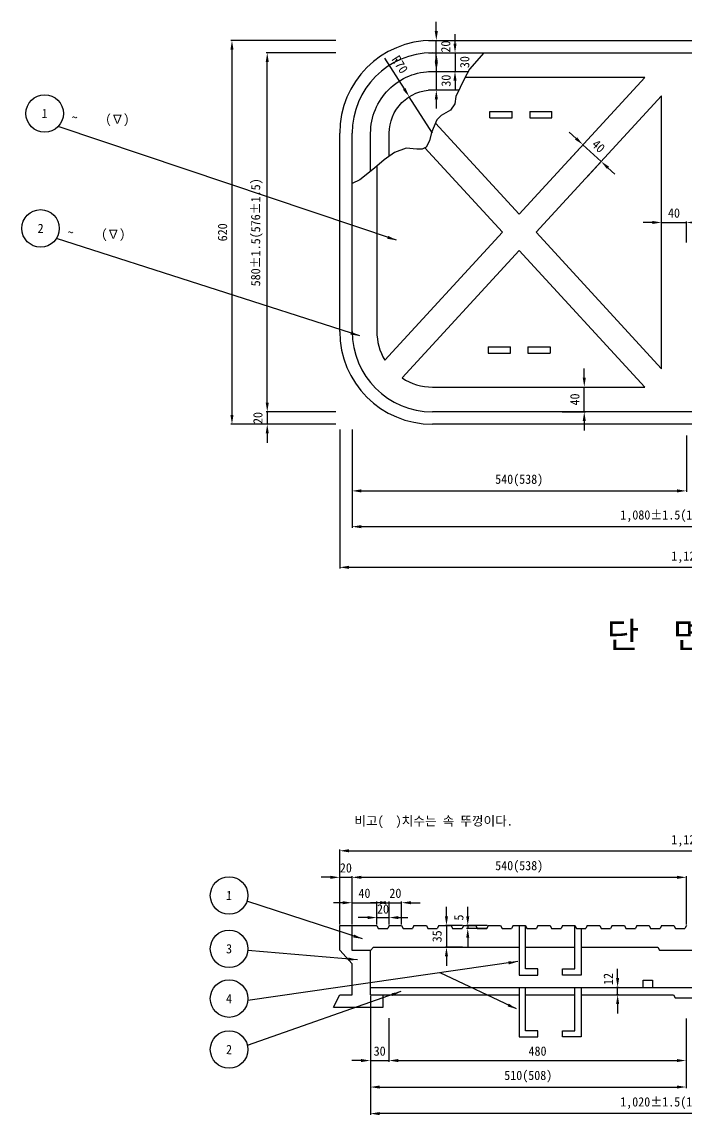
# Model space of a CAD drawing. Header units: millimetres. Extents: x -349 to 5904, y -2394 to 1429.
# Drawn here: x -349 to 725, y -561 to 1205 of the extents above; entities that cross this region are included whole.
import ezdxf
from ezdxf.enums import TextEntityAlignment as Align

# ---------------------------------------------------------------- set-up
doc = ezdxf.new("R2010")
doc.units = ezdxf.units.MM
doc.header["$LTSCALE"] = 60
for name, color, linetype in [('TN-DIMS', 1, 'Continuous'), ('TN-LEAL', 1, 'Continuous'), ('TN-LEAT', 3, 'Continuous'), ('TN-STEL', 4, 'Continuous'), ('TN-TEX1', 6, 'Continuous'), ('TN-TEXT', 3, 'Continuous')]:
    doc.layers.add(name, color=color, linetype=linetype)
doc.styles.add('D', font='GulimChe.ttf')
doc.dimstyles.new('D', dxfattribs={"dimtxt": 2.5, "dimasz": 2.5, "dimexe": 1.25, "dimexo": 2, "dimgap": 1, "dimtad": 1, "dimdec": 0, "dimtxsty": 'D', "dimcen": 2.5, "dimclrd": 1, "dimclre": 1, "dimclrt": 7, "dimadec": 0, "dimazin": 0, "dimtfac": 1, "dimtdec": 0, "dimtmove": 0, "dimatfit": 3, "dimfxl": 0, "dimarcsym": 0})

# ---------------------------------------------------------------- blocks, each defined once
blk = doc.blocks.new('*D36')
at = {"layer": 'DEFPOINTS', "color": 0}
for p in [(224.9, -217.5), (184.9, -254.3), (224.9, -254.3)]:
    blk.add_point(p, dxfattribs=at)
at = {"layer": 'TN-DIMS', "color": 1, "lineweight": -2}
for p, q in [((169.9, -217.5), (154.9, -217.5)), ((184.9, -252.5), (184.9, -215.7)), ((184.9, -217.5), (224.9, -217.5)), ((224.9, -252.5), (224.9, -215.7)), ((239.9, -217.5), (254.9, -217.5))]:
    blk.add_line(p, q, dxfattribs=at)
at = {"layer": 'TN-DIMS', "color": 1}
for points in [[(169.9, -215), (169.9, -220), (184.9, -217.5)], [(239.9, -215), (239.9, -220), (224.9, -217.5)]]:
    blk.add_solid(points, dxfattribs=at)
at = {"layer": 'TN-DIMS', "color": 3, "insert": (204.9, -202.3), "char_height": 15, "attachment_point": 5, "style": 'D'}
blk.add_mtext('40', dxfattribs=at)
blk = doc.blocks.new('*D37')
at = {"layer": 'DEFPOINTS', "color": 0}
for p in [(214.5, -403), (724.6, -403), (724.6, -515.3)]:
    blk.add_point(p, dxfattribs=at)
at = {"layer": 'TN-DIMS', "color": 1, "lineweight": -2}
for p, q in [((214.5, -404.8), (214.5, -517.1)), ((724.6, -404.8), (724.6, -517.1)), ((229.5, -515.3), (709.6, -515.3))]:
    blk.add_line(p, q, dxfattribs=at)
at = {"layer": 'TN-DIMS', "color": 1}
for points in [[(229.5, -512.8), (229.5, -517.8), (214.5, -515.3)], [(709.6, -512.8), (709.6, -517.8), (724.6, -515.3)]]:
    blk.add_solid(points, dxfattribs=at)
at = {"layer": 'TN-DIMS', "color": 3, "insert": (469.5, -498.4), "char_height": 15, "attachment_point": 5, "style": 'D'}
blk.add_mtext('510(508)', dxfattribs=at)
blk = doc.blocks.new('*D38')
at = {"layer": 'DEFPOINTS', "color": 0}
for p in [(214.5, -366.3), (244.5, -402.1), (244.5, -472.5)]:
    blk.add_point(p, dxfattribs=at)
at = {"layer": 'TN-DIMS', "color": 1, "lineweight": -2}
for p, q in [((214.5, -368.1), (214.5, -474.3)), ((244.5, -403.9), (244.5, -474.3)), ((199.5, -472.5), (184.5, -472.5)), ((214.5, -472.5), (244.5, -472.5)), ((259.5, -472.5), (274.5, -472.5))]:
    blk.add_line(p, q, dxfattribs=at)
at = {"layer": 'TN-DIMS', "color": 1}
for points in [[(199.5, -470), (199.5, -475), (214.5, -472.5)], [(259.5, -470), (259.5, -475), (244.5, -472.5)]]:
    blk.add_solid(points, dxfattribs=at)
at = {"layer": 'TN-DIMS', "color": 3, "insert": (229.5, -457.3), "char_height": 15, "attachment_point": 5, "style": 'D'}
blk.add_mtext('30', dxfattribs=at)
blk = doc.blocks.new('*D39')
at = {"layer": 'DEFPOINTS', "color": 0}
for p in [(214.5, -403), (1234.9, -403), (214.5, -558.2)]:
    blk.add_point(p, dxfattribs=at)
at = {"layer": 'TN-DIMS', "color": 1, "lineweight": -2}
for p, q in [((214.5, -404.8), (214.5, -560)), ((1234.9, -404.8), (1234.9, -560)), ((1219.9, -558.2), (229.5, -558.2))]:
    blk.add_line(p, q, dxfattribs=at)
at = {"layer": 'TN-DIMS', "color": 1}
for points in [[(229.5, -555.7), (229.5, -560.7), (214.5, -558.2)], [(1219.9, -555.7), (1219.9, -560.7), (1234.9, -558.2)]]:
    blk.add_solid(points, dxfattribs=at)
at = {"layer": 'TN-DIMS', "color": 3, "insert": (724.7, -541.2), "char_height": 15, "attachment_point": 5, "style": 'D'}
blk.add_mtext('1,020%%P1.5(1,016%%P1.5)', dxfattribs=at)
blk = doc.blocks.new('*D40')
at = {"layer": 'DEFPOINTS', "color": 0}
for p in [(724.9, -176.5), (184.9, -254.3), (724.9, -254.3)]:
    blk.add_point(p, dxfattribs=at)
at = {"layer": 'TN-DIMS', "color": 1, "lineweight": -2}
for p, q in [((184.9, -252.5), (184.9, -174.7)), ((199.9, -176.5), (709.9, -176.5)), ((724.9, -252.5), (724.9, -174.7))]:
    blk.add_line(p, q, dxfattribs=at)
at = {"layer": 'TN-DIMS', "color": 1}
for points in [[(199.9, -174), (199.9, -179), (184.9, -176.5)], [(709.9, -174), (709.9, -179), (724.9, -176.5)]]:
    blk.add_solid(points, dxfattribs=at)
at = {"layer": 'TN-DIMS', "color": 3, "insert": (454.9, -159.5), "char_height": 15, "attachment_point": 5, "style": 'D'}
blk.add_mtext('540(538)', dxfattribs=at)
blk = doc.blocks.new('*D41')
at = {"layer": 'DEFPOINTS', "color": 0}
for p in [(1284.9, -133.6), (164.9, -254.3), (1284.9, -254.3)]:
    blk.add_point(p, dxfattribs=at)
at = {"layer": 'TN-DIMS', "color": 1, "lineweight": -2}
for p, q in [((164.9, -252.5), (164.9, -131.8)), ((179.9, -133.6), (1269.9, -133.6)), ((1284.9, -252.5), (1284.9, -131.8))]:
    blk.add_line(p, q, dxfattribs=at)
at = {"layer": 'TN-DIMS', "color": 1}
for points in [[(179.9, -131.1), (179.9, -136.1), (164.9, -133.6)], [(1269.9, -131.1), (1269.9, -136.1), (1284.9, -133.6)]]:
    blk.add_solid(points, dxfattribs=at)
at = {"layer": 'TN-DIMS', "color": 3, "insert": (724.9, -117.5), "char_height": 15, "attachment_point": 5, "style": 'D'}
blk.add_mtext('1,120', dxfattribs=at)
blk = doc.blocks.new('*D42')
at = {"layer": 'DEFPOINTS', "color": 0}
for p in [(184.9, -176.5), (164.9, -254.3), (184.9, -254.3)]:
    blk.add_point(p, dxfattribs=at)
at = {"layer": 'TN-DIMS', "color": 1, "lineweight": -2}
for p, q in [((149.9, -176.5), (134.9, -176.5)), ((164.9, -252.5), (164.9, -174.7)), ((164.9, -176.5), (184.9, -176.5)), ((184.9, -252.5), (184.9, -174.7)), ((199.9, -176.5), (214.9, -176.5))]:
    blk.add_line(p, q, dxfattribs=at)
at = {"layer": 'TN-DIMS', "color": 1}
for points in [[(149.9, -174), (149.9, -179), (164.9, -176.5)], [(199.9, -174), (199.9, -179), (184.9, -176.5)]]:
    blk.add_solid(points, dxfattribs=at)
at = {"layer": 'TN-DIMS', "color": 3, "insert": (174.9, -161.3), "char_height": 15, "attachment_point": 5, "style": 'D'}
blk.add_mtext('20', dxfattribs=at)
blk = doc.blocks.new('*D46')
at = {"layer": 'DEFPOINTS', "color": 0}
for p in [(244.5, -402.1), (724.6, -403), (724.6, -472.5)]:
    blk.add_point(p, dxfattribs=at)
at = {"layer": 'TN-DIMS', "color": 1, "lineweight": -2}
for p, q in [((244.5, -403.9), (244.5, -474.3)), ((724.6, -404.8), (724.6, -474.3)), ((259.5, -472.5), (709.6, -472.5))]:
    blk.add_line(p, q, dxfattribs=at)
at = {"layer": 'TN-DIMS', "color": 1}
for points in [[(259.5, -470), (259.5, -475), (244.5, -472.5)], [(709.6, -470), (709.6, -475), (724.6, -472.5)]]:
    blk.add_solid(points, dxfattribs=at)
at = {"layer": 'TN-DIMS', "color": 3, "insert": (484.5, -457.3), "char_height": 15, "attachment_point": 5, "style": 'D'}
blk.add_mtext('480', dxfattribs=at)
blk = doc.blocks.new('*D47')
at = {"layer": 'DEFPOINTS', "color": 0}
for p in [(613.9, -354.3), (617, -354.3), (617, -366.3)]:
    blk.add_point(p, dxfattribs=at)
at = {"layer": 'TN-DIMS', "color": 1, "lineweight": -2}
for p, q in [((613.9, -339.3), (613.9, -324.3)), ((615.2, -354.3), (612.1, -354.3)), ((615.2, -366.3), (612.1, -366.3)), ((613.9, -366.3), (613.9, -354.3)), ((613.9, -381.3), (613.9, -396.3))]:
    blk.add_line(p, q, dxfattribs=at)
at = {"layer": 'TN-DIMS', "color": 1}
for points in [[(611.4, -339.3), (616.4, -339.3), (613.9, -354.3)], [(611.4, -381.3), (616.4, -381.3), (613.9, -366.3)]]:
    blk.add_solid(points, dxfattribs=at)
at = {"layer": 'TN-DIMS', "color": 3, "insert": (598.7, -340.7), "char_height": 15, "attachment_point": 5, "rotation": 90, "style": 'D'}
blk.add_mtext('12', dxfattribs=at)
blk = doc.blocks.new('*D48')
at = {"layer": 'DEFPOINTS', "color": 0}
for p in [(371.8, -259.2), (404.9, -254.3), (404.9, -259.2)]:
    blk.add_point(p, dxfattribs=at)
at = {"layer": 'TN-DIMS', "color": 1, "lineweight": -2}
for p, q in [((371.8, -239.3), (371.8, -224.3)), ((403.1, -254.3), (370, -254.3)), ((403.1, -259.2), (370, -259.2)), ((371.8, -254.3), (371.8, -259.2)), ((371.8, -274.2), (371.8, -289.2))]:
    blk.add_line(p, q, dxfattribs=at)
at = {"layer": 'TN-DIMS', "color": 1}
for points in [[(369.3, -239.3), (374.3, -239.3), (371.8, -254.3)], [(369.3, -274.2), (374.3, -274.2), (371.8, -259.2)]]:
    blk.add_solid(points, dxfattribs=at)
at = {"layer": 'TN-DIMS', "color": 3, "insert": (357.4, -241.5), "char_height": 15, "attachment_point": 5, "rotation": 90, "style": 'D'}
blk.add_mtext('5', dxfattribs=at)
blk = doc.blocks.new('*D49')
at = {"layer": 'DEFPOINTS', "color": 0}
for p in [(364.9, -254.3), (337.4, -289.3), (364.9, -289.3)]:
    blk.add_point(p, dxfattribs=at)
at = {"layer": 'TN-DIMS', "color": 1, "lineweight": -2}
for p, q in [((337.4, -239.3), (337.4, -224.3)), ((363.1, -254.3), (335.6, -254.3)), ((337.4, -254.3), (337.4, -289.3)), ((363.1, -289.3), (335.6, -289.3)), ((337.4, -304.3), (337.4, -319.3))]:
    blk.add_line(p, q, dxfattribs=at)
at = {"layer": 'TN-DIMS', "color": 1}
for points in [[(334.9, -239.3), (339.9, -239.3), (337.4, -254.3)], [(334.9, -304.3), (339.9, -304.3), (337.4, -289.3)]]:
    blk.add_solid(points, dxfattribs=at)
at = {"layer": 'TN-DIMS', "color": 3, "insert": (322.2, -271.8), "char_height": 15, "attachment_point": 5, "rotation": 90, "style": 'D'}
blk.add_mtext('35', dxfattribs=at)
blk = doc.blocks.new('*D50')
at = {"layer": 'DEFPOINTS', "color": 0}
for p in [(264.9, -217.5), (244.9, -254.3), (264.9, -254.3)]:
    blk.add_point(p, dxfattribs=at)
at = {"layer": 'TN-DIMS', "color": 1, "lineweight": -2}
for p, q in [((229.9, -217.5), (214.9, -217.5)), ((244.9, -252.5), (244.9, -215.7)), ((244.9, -217.5), (264.9, -217.5)), ((264.9, -252.5), (264.9, -215.7)), ((279.9, -217.5), (294.9, -217.5))]:
    blk.add_line(p, q, dxfattribs=at)
at = {"layer": 'TN-DIMS', "color": 1}
for points in [[(229.9, -215), (229.9, -220), (244.9, -217.5)], [(279.9, -215), (279.9, -220), (264.9, -217.5)]]:
    blk.add_solid(points, dxfattribs=at)
at = {"layer": 'TN-DIMS', "color": 3, "insert": (254.9, -202.3), "char_height": 15, "attachment_point": 5, "style": 'D'}
blk.add_mtext('20', dxfattribs=at)
blk = doc.blocks.new('*D51')
at = {"layer": 'DEFPOINTS', "color": 0}
for p in [(244.9, -241.5), (224.9, -254.3), (244.9, -254.3)]:
    blk.add_point(p, dxfattribs=at)
at = {"layer": 'TN-DIMS', "color": 1, "lineweight": -2}
for p, q in [((209.9, -241.5), (194.9, -241.5)), ((224.9, -252.5), (224.9, -239.7)), ((224.9, -241.5), (244.9, -241.5)), ((244.9, -252.5), (244.9, -239.7)), ((259.9, -241.5), (274.9, -241.5))]:
    blk.add_line(p, q, dxfattribs=at)
at = {"layer": 'TN-DIMS', "color": 1}
for points in [[(209.9, -239), (209.9, -244), (224.9, -241.5)], [(259.9, -239), (259.9, -244), (244.9, -241.5)]]:
    blk.add_solid(points, dxfattribs=at)
at = {"layer": 'TN-DIMS', "color": 3, "insert": (234.9, -227.7), "char_height": 15, "attachment_point": 5, "style": 'D'}
blk.add_mtext('20', dxfattribs=at)
blk = doc.blocks.new('*D56')
at = {"layer": 'DEFPOINTS', "color": 0}
for p in [(184.9, 539.3), (724.9, 539.3), (724.9, 447.8)]:
    blk.add_point(p, dxfattribs=at)
at = {"layer": 'TN-DIMS', "color": 1, "lineweight": -2}
for p, q in [((184.9, 537.5), (184.9, 446)), ((724.9, 537.5), (724.9, 446)), ((199.9, 447.8), (709.9, 447.8))]:
    blk.add_line(p, q, dxfattribs=at)
at = {"layer": 'TN-DIMS', "color": 1}
for points in [[(199.9, 450.3), (199.9, 445.3), (184.9, 447.8)], [(709.9, 450.3), (709.9, 445.3), (724.9, 447.8)]]:
    blk.add_solid(points, dxfattribs=at)
at = {"layer": 'TN-DIMS', "color": 3, "insert": (454.9, 464.7), "char_height": 15, "attachment_point": 5, "style": 'D'}
blk.add_mtext('540(538)', dxfattribs=at)
blk = doc.blocks.new('*D57')
at = {"layer": 'DEFPOINTS', "color": 0}
for p in [(184.9, 548.8), (1264.9, 548.8), (1264.9, 390)]:
    blk.add_point(p, dxfattribs=at)
at = {"layer": 'TN-DIMS', "color": 1, "lineweight": -2}
for p, q in [((184.9, 547), (184.9, 388.2)), ((1264.9, 547), (1264.9, 388.2)), ((199.9, 390), (1249.9, 390))]:
    blk.add_line(p, q, dxfattribs=at)
at = {"layer": 'TN-DIMS', "color": 1}
for points in [[(199.9, 392.5), (199.9, 387.5), (184.9, 390)], [(1249.9, 392.5), (1249.9, 387.5), (1264.9, 390)]]:
    blk.add_solid(points, dxfattribs=at)
at = {"layer": 'TN-DIMS', "color": 3, "insert": (724.9, 407), "char_height": 15, "attachment_point": 5, "style": 'D'}
blk.add_mtext('1,080%%P1.5(1.076%%P1.5)', dxfattribs=at)
blk = doc.blocks.new('*D58')
at = {"layer": 'DEFPOINTS', "color": 0}
for p in [(164.9, 548.8), (1284.9, 548.8), (1284.9, 324.3)]:
    blk.add_point(p, dxfattribs=at)
at = {"layer": 'TN-DIMS', "color": 1, "lineweight": -2}
for p, q in [((164.9, 547), (164.9, 322.5)), ((1284.9, 547), (1284.9, 322.5)), ((179.9, 324.3), (1269.9, 324.3))]:
    blk.add_line(p, q, dxfattribs=at)
at = {"layer": 'TN-DIMS', "color": 1}
for points in [[(179.9, 326.8), (179.9, 321.8), (164.9, 324.3)], [(1269.9, 326.8), (1269.9, 321.8), (1284.9, 324.3)]]:
    blk.add_solid(points, dxfattribs=at)
at = {"layer": 'TN-DIMS', "color": 3, "insert": (724.9, 340.5), "char_height": 15, "attachment_point": 5, "style": 'D'}
blk.add_mtext('1,120', dxfattribs=at)
blk = doc.blocks.new('*D59')
at = {"layer": 'DEFPOINTS', "color": 0}
for p in [(47.9, 1155.5), (160.6, 1155.5), (160.6, 575.5)]:
    blk.add_point(p, dxfattribs=at)
at = {"layer": 'TN-DIMS', "color": 1, "lineweight": -2}
for p, q in [((158.8, 1155.5), (46.1, 1155.5)), ((47.9, 590.5), (47.9, 1140.5)), ((158.8, 575.5), (46.1, 575.5))]:
    blk.add_line(p, q, dxfattribs=at)
at = {"layer": 'TN-DIMS', "color": 1}
for points in [[(45.4, 1140.5), (50.4, 1140.5), (47.9, 1155.5)], [(45.4, 590.5), (50.4, 590.5), (47.9, 575.5)]]:
    blk.add_solid(points, dxfattribs=at)
at = {"layer": 'TN-DIMS', "color": 3, "insert": (31, 865.5), "char_height": 15, "attachment_point": 5, "rotation": 90, "style": 'D'}
blk.add_mtext('580%%P1.5(576%%P1.5)', dxfattribs=at)
blk = doc.blocks.new('*D60')
at = {"layer": 'DEFPOINTS', "color": 0}
for p in [(160.6, 1175.5), (-9.1, 555.5), (160.6, 555.5)]:
    blk.add_point(p, dxfattribs=at)
at = {"layer": 'TN-DIMS', "color": 1, "lineweight": -2}
for p, q in [((158.8, 1175.5), (-10.9, 1175.5)), ((-9.1, 1160.5), (-9.1, 570.5)), ((158.8, 555.5), (-10.9, 555.5))]:
    blk.add_line(p, q, dxfattribs=at)
at = {"layer": 'TN-DIMS', "color": 1}
for points in [[(-11.6, 1160.5), (-6.6, 1160.5), (-9.1, 1175.5)], [(-11.6, 570.5), (-6.6, 570.5), (-9.1, 555.5)]]:
    blk.add_solid(points, dxfattribs=at)
at = {"layer": 'TN-DIMS', "color": 3, "insert": (-24.3, 865.5), "char_height": 15, "attachment_point": 5, "rotation": 90, "style": 'D'}
blk.add_mtext('620', dxfattribs=at)
blk = doc.blocks.new('*D61')
at = {"layer": 'DEFPOINTS', "color": 0}
for p in [(160.6, 575.5), (47.9, 555.5), (160.6, 555.5)]:
    blk.add_point(p, dxfattribs=at)
at = {"layer": 'TN-DIMS', "color": 1, "lineweight": -2}
for p, q in [((47.9, 590.5), (47.9, 605.5)), ((158.8, 575.5), (46.1, 575.5)), ((47.9, 575.5), (47.9, 555.5)), ((158.8, 555.5), (46.1, 555.5)), ((47.9, 540.5), (47.9, 525.5))]:
    blk.add_line(p, q, dxfattribs=at)
at = {"layer": 'TN-DIMS', "color": 1}
for points in [[(45.4, 590.5), (50.4, 590.5), (47.9, 575.5)], [(45.4, 540.5), (50.4, 540.5), (47.9, 555.5)]]:
    blk.add_solid(points, dxfattribs=at)
at = {"layer": 'TN-DIMS', "color": 3, "insert": (32.8, 565.5), "char_height": 15, "attachment_point": 5, "rotation": 90, "style": 'D'}
blk.add_mtext('20', dxfattribs=at)
blk = doc.blocks.new('*D64')
at = {"layer": 'DEFPOINTS', "color": 0}
for p in [(522.7, 615.5), (560, 615.5), (522.7, 575.5)]:
    blk.add_point(p, dxfattribs=at)
at = {"layer": 'TN-DIMS', "color": 1, "lineweight": -2}
for p, q in [((560, 630.5), (560, 645.5)), ((524.5, 615.5), (561.8, 615.5)), ((560, 575.5), (560, 615.5)), ((524.5, 575.5), (561.8, 575.5)), ((560, 560.5), (560, 545.5))]:
    blk.add_line(p, q, dxfattribs=at)
at = {"layer": 'TN-DIMS', "color": 1}
for points in [[(557.5, 630.5), (562.5, 630.5), (560, 615.5)], [(557.5, 560.5), (562.5, 560.5), (560, 575.5)]]:
    blk.add_solid(points, dxfattribs=at)
at = {"layer": 'TN-DIMS', "color": 3, "insert": (544.8, 595.5), "char_height": 15, "attachment_point": 5, "rotation": 90, "style": 'D'}
blk.add_mtext('40', dxfattribs=at)
blk = doc.blocks.new('*D65')
at = {"layer": 'DEFPOINTS', "color": 0}
for p in [(557.9, 1007), (535, 982.1), (564.4, 955)]:
    blk.add_point(p, dxfattribs=at)
at = {"layer": 'TN-DIMS', "color": 1, "lineweight": -2}
for p, q in [((546.8, 1017.1), (535.8, 1027.3)), ((536.2, 983.4), (559.1, 1008.3)), ((587.3, 979.9), (557.9, 1007)), ((565.6, 956.3), (588.5, 981.2)), ((598.3, 969.7), (609.4, 959.6))]:
    blk.add_line(p, q, dxfattribs=at)
at = {"layer": 'TN-DIMS', "color": 1}
for points in [[(548.5, 1018.9), (545.1, 1015.3), (557.9, 1007)], [(600, 971.6), (596.6, 967.9), (587.3, 979.9)]]:
    blk.add_solid(points, dxfattribs=at)
at = {"layer": 'TN-DIMS', "color": 3, "insert": (582.9, 1004.6), "char_height": 15, "attachment_point": 5, "rotation": 317.3859, "style": 'D'}
blk.add_mtext('40', dxfattribs=at)
blk = doc.blocks.new('*D66')
at = {"layer": 'DEFPOINTS', "color": 0}
for p in [(306.7, 1155.5), (306.7, 1125.5), (351.2, 1125.5)]:
    blk.add_point(p, dxfattribs=at)
at = {"layer": 'TN-DIMS', "color": 1, "lineweight": -2}
for p, q in [((351.2, 1170.5), (351.2, 1185.5)), ((308.5, 1155.5), (353, 1155.5)), ((351.2, 1155.5), (351.2, 1125.5)), ((308.5, 1125.5), (353, 1125.5)), ((351.2, 1110.5), (351.2, 1095.5))]:
    blk.add_line(p, q, dxfattribs=at)
at = {"layer": 'TN-DIMS', "color": 1}
for points in [[(348.7, 1170.5), (353.7, 1170.5), (351.2, 1155.5)], [(348.7, 1110.5), (353.7, 1110.5), (351.2, 1125.5)]]:
    blk.add_solid(points, dxfattribs=at)
at = {"layer": 'TN-DIMS', "color": 3, "insert": (366.9, 1140.5), "char_height": 15, "attachment_point": 5, "rotation": 90, "style": 'D'}
blk.add_mtext('30', dxfattribs=at)
blk = doc.blocks.new('*D67')
at = {"layer": 'DEFPOINTS', "color": 0}
for p in [(277.3, 1084.5), (314.9, 1025.5)]:
    blk.add_point(p, dxfattribs=at)
at = {"layer": 'TN-DIMS', "color": 1, "lineweight": -2}
for p, q in [((237.5, 1147.1), (269.2, 1097.2)), ((314.9, 1025.5), (277.3, 1084.5))]:
    blk.add_line(p, q, dxfattribs=at)
at = {"layer": 'TN-DIMS', "color": 1}
blk.add_solid([(271.3, 1098.5), (267.1, 1095.8), (277.3, 1084.5)], dxfattribs=at)
at = {"layer": 'TN-DIMS', "color": 3, "insert": (262.1, 1136.6), "char_height": 15, "attachment_point": 5, "rotation": 302.4772, "style": 'D'}
blk.add_mtext('R70', dxfattribs=at)
blk = doc.blocks.new('*D68')
at = {"layer": 'DEFPOINTS', "color": 0}
for p in [(306.7, 1125.5), (306.7, 1095.5), (321, 1095.5)]:
    blk.add_point(p, dxfattribs=at)
at = {"layer": 'TN-DIMS', "color": 1, "lineweight": -2}
for p, q in [((321, 1140.5), (321, 1155.5)), ((308.5, 1125.5), (322.8, 1125.5)), ((321, 1125.5), (321, 1095.5)), ((308.5, 1095.5), (322.8, 1095.5)), ((321, 1080.5), (321, 1065.5))]:
    blk.add_line(p, q, dxfattribs=at)
at = {"layer": 'TN-DIMS', "color": 1}
for points in [[(318.5, 1140.5), (323.5, 1140.5), (321, 1125.5)], [(318.5, 1080.5), (323.5, 1080.5), (321, 1095.5)]]:
    blk.add_solid(points, dxfattribs=at)
at = {"layer": 'TN-DIMS', "color": 3, "insert": (336.8, 1110.5), "char_height": 15, "attachment_point": 5, "rotation": 90, "style": 'D'}
blk.add_mtext('30', dxfattribs=at)
blk = doc.blocks.new('*D69')
at = {"layer": 'DEFPOINTS', "color": 0}
for p in [(306.7, 1175.5), (321, 1175.5), (306.7, 1155.5)]:
    blk.add_point(p, dxfattribs=at)
at = {"layer": 'TN-DIMS', "color": 1, "lineweight": -2}
for p, q in [((321, 1190.5), (321, 1205.5)), ((308.5, 1175.5), (322.8, 1175.5)), ((321, 1155.5), (321, 1175.5)), ((308.5, 1155.5), (322.8, 1155.5)), ((321, 1140.5), (321, 1125.5))]:
    blk.add_line(p, q, dxfattribs=at)
at = {"layer": 'TN-DIMS', "color": 1}
for points in [[(318.5, 1190.5), (323.5, 1190.5), (321, 1175.5)], [(318.5, 1140.5), (323.5, 1140.5), (321, 1155.5)]]:
    blk.add_solid(points, dxfattribs=at)
at = {"layer": 'TN-DIMS', "color": 3, "insert": (336.2, 1165.5), "char_height": 15, "attachment_point": 5, "rotation": 90, "style": 'D'}
blk.add_mtext('20', dxfattribs=at)
blk = doc.blocks.new('*D70')
at = {"layer": 'DEFPOINTS', "color": 0}
for p in [(724.9, 881.4), (684.9, 847.5), (724.9, 847.5)]:
    blk.add_point(p, dxfattribs=at)
at = {"layer": 'TN-DIMS', "color": 1, "lineweight": -2}
for p, q in [((684.9, 849.3), (684.9, 883.2)), ((724.9, 849.3), (724.9, 883.2)), ((669.9, 881.4), (654.9, 881.4)), ((684.9, 881.4), (724.9, 881.4)), ((739.9, 881.4), (754.9, 881.4))]:
    blk.add_line(p, q, dxfattribs=at)
at = {"layer": 'TN-DIMS', "color": 1}
for points in [[(669.9, 883.9), (669.9, 878.9), (684.9, 881.4)], [(739.9, 883.9), (739.9, 878.9), (724.9, 881.4)]]:
    blk.add_solid(points, dxfattribs=at)
at = {"layer": 'TN-DIMS', "color": 3, "insert": (704.9, 896.6), "char_height": 15, "attachment_point": 5, "style": 'D'}
blk.add_mtext('40', dxfattribs=at)

msp = doc.modelspace()

# ---------------------------------------------------------------- linework, layer by layer
at = {"layer": 'TN-LEAL'}
for centre in [(-311.7, 1057.5), (-318.3, 871.8), (-13.8, -205.8), (-13.8, -292), (-13.8, -372.4), (-13.8, -454.7)]:
    msp.add_circle(centre, 30.3, dxfattribs=at)
at = {"layer": 'TN-STEL'}
for p, q in [((314.9, 1175.5), (1134.9, 1175.5)), ((314.9, 1155.5), (1134.9, 1155.5)), ((454.9, 895), (657.7, 1115.5)), ((482.1, 865.5), (684.9, 1085.9)), ((684.9, 645), (684.9, 1085.9)), ((407.7, 1060.5), (443.6, 1060.5)), ((407.7, 1050.5), (407.7, 1060.5)), ((443.6, 1050.5), (443.6, 1060.5)), ((471.9, 1060.5), (471.9, 1050.5)), ((471.9, 1060.5), (507.7, 1060.5)), ((507.7, 1050.5), (507.7, 1060.5)), ((407.7, 1050.5), (443.6, 1050.5)), ((471.9, 1050.5), (507.7, 1050.5)), ((164.9, 705.5), (164.9, 1025.5)), ((184.9, 705.5), (184.9, 1025.5)), ((454.9, 895), (319.6, 1042)), ((427.7, 865.5), (302.3, 1001.8)), ((427.7, 865.5), (237.8, 659)), ((482.1, 865.5), (684.9, 645)), ((454.9, 835.9), (265.6, 630.2)), ((454.9, 835.9), (657.7, 615.5)), ((404.9, 680.5), (440.7, 680.5)), ((404.9, 680.5), (404.9, 670.5)), ((440.7, 670.5), (440.7, 680.5)), ((469, 680.5), (469, 670.5)), ((469, 680.5), (504.9, 680.5)), ((504.9, 680.5), (504.9, 670.5)), ((404.9, 670.5), (440.7, 670.5)), ((469, 670.5), (504.9, 670.5)), ((1134.9, 575.5), (314.9, 575.5)), ((1134.9, 555.5), (314.9, 555.5)), ((164.9, -254.3), (224.9, -254.3)), ((164.9, -294.3), (164.9, -254.3)), ((184.9, -294.8), (184.9, -254.3)), ((224.9, -254.3), (227.2, -259.3)), ((227.2, -259.3), (242.6, -259.3)), ((244.9, -254.3), (242.6, -259.3)), ((244.9, -254.3), (264.9, -254.3)), ((264.9, -254.3), (267.2, -259.3)), ((267.2, -259.3), (282.6, -259.3)), ((284.9, -254.3), (282.6, -259.3)), ((284.9, -254.3), (304.9, -254.3)), ((304.9, -254.3), (307.2, -259.3)), ((307.2, -259.3), (322.6, -259.3)), ((324.9, -254.3), (322.6, -259.3)), ((324.9, -254.3), (344.9, -254.3)), ((344.9, -254.3), (347.2, -259.3)), ((347.2, -259.3), (362.6, -259.3)), ((364.9, -254.3), (362.6, -259.3)), ((364.9, -254.3), (384.9, -254.3)), ((384.9, -254.3), (387.2, -259.3)), ((387.2, -259.3), (402.6, -259.3)), ((404.9, -254.3), (402.6, -259.3)), ((404.9, -254.3), (424.9, -254.3)), ((424.9, -254.3), (427.2, -259.3)), ((427.2, -259.3), (442.6, -259.3)), ((444.9, -254.3), (442.6, -259.3)), ((444.9, -254.3), (464.9, -254.3)), ((454.9, -254.3), (454.9, -334.3)), ((464.9, -324.3), (464.9, -254.3)), ((464.9, -254.3), (467.2, -259.3)), ((467.2, -259.3), (482.6, -259.3)), ((484.9, -254.3), (482.6, -259.3)), ((484.9, -254.3), (504.9, -254.3)), ((504.9, -254.3), (507.2, -259.3)), ((507.2, -259.3), (522.6, -259.3)), ((524.9, -254.3), (522.6, -259.3)), ((524.9, -254.3), (544.9, -254.3)), ((544.9, -324.3), (544.9, -254.3)), ((544.9, -254.3), (547.2, -259.3)), ((547.2, -259.3), (562.6, -259.3)), ((554.9, -259.3), (554.9, -334.3)), ((564.9, -254.3), (562.6, -259.3)), ((564.9, -254.3), (584.9, -254.3)), ((584.9, -254.3), (587.2, -259.3)), ((587.2, -259.3), (602.6, -259.3)), ((604.9, -254.3), (602.6, -259.3)), ((604.9, -254.3), (624.9, -254.3)), ((624.9, -254.3), (627.2, -259.3)), ((627.2, -259.3), (642.6, -259.3)), ((644.9, -254.3), (642.6, -259.3)), ((644.9, -254.3), (664.9, -254.3)), ((664.9, -254.3), (667.2, -259.3)), ((667.2, -259.3), (682.6, -259.3)), ((684.9, -254.3), (682.6, -259.3)), ((684.9, -254.3), (704.9, -254.3)), ((704.9, -254.3), (707.2, -259.3)), ((707.2, -259.3), (722.6, -259.3)), ((724.9, -254.3), (722.6, -259.3)), ((184.9, -316.3), (164.9, -294.3)), ((214.5, -294.8), (184.9, -294.8)), ((219.3, -289.3), (214.5, -294.8)), ((214.5, -366.3), (214.5, -294.8)), ((219.3, -289.3), (454.9, -289.3)), ((464.9, -289.3), (544.9, -289.3)), ((554.9, -289.3), (678.8, -289.3)), ((678.8, -289.3), (681.5, -294.3)), ((681.5, -294.3), (768.2, -294.3)), ((184.9, -366.3), (184.9, -316.3)), ((454.9, -334.3), (484.9, -334.3)), ((484.9, -324.3), (464.9, -324.3)), ((484.9, -334.3), (484.9, -324.3)), ((524.9, -334.3), (524.9, -324.3)), ((524.9, -324.3), (544.9, -324.3)), ((554.9, -334.3), (524.9, -334.3)), ((655, -354.3), (655, -342.4)), ((655, -342.4), (670.2, -342.4)), ((670.2, -342.4), (670.2, -354.3)), ((154.9, -386.3), (164.9, -366.3)), ((164.9, -366.3), (184.9, -366.3)), ((214.5, -354.3), (1234.9, -354.3)), ((214.5, -366.3), (454.9, -366.3)), ((214.5, -366.3), (234.9, -366.3)), ((234.9, -386.3), (234.9, -366.3)), ((454.9, -354.3), (454.9, -434.3)), ((464.9, -424.3), (464.9, -354.3)), ((464.9, -366.3), (544.9, -366.3)), ((544.9, -424.3), (544.9, -354.3)), ((554.9, -354.3), (554.9, -434.3)), ((554.9, -366.3), (704.1, -366.3)), ((704.1, -366.3), (706.9, -371.3)), ((154.9, -386.3), (234.9, -386.3)), ((706.9, -371.3), (740, -371.3)), ((454.9, -434.3), (484.9, -434.3)), ((484.9, -424.3), (464.9, -424.3)), ((484.9, -434.3), (484.9, -424.3)), ((524.9, -434.3), (524.9, -424.3)), ((524.9, -424.3), (544.9, -424.3)), ((554.9, -434.3), (524.9, -434.3))]:
    msp.add_line(p, q, dxfattribs=at)
msp.add_lwpolyline([(397.7, 1155.5), (374.8, 1129.3), (366.3, 1113.9), (352.6, 1084.9), (350.9, 1073), (344.1, 1062.7), (328.7, 1054.2), (321.9, 1047.4), (313.3, 1026.9), (309.9, 1013.3), (304.8, 1003), (298, 999.6), (289.4, 999.6), (272.4, 1001.3), (253.6, 994.5), (236.5, 982.5), (221.1, 968.9), (197.2, 950.1), (184.9, 944.6)], dxfattribs=at)
for points in [[(214.9, 964), (214.9, 1025.5, -0.414214), (314.9, 1125.5), (372.7, 1125.5, -0.414214)], [(657.7, 1115.5), (367.1, 1115.5, 0.145941)], [(244.9, 988.4), (244.9, 1025.5, -0.414214), (314.9, 1095.5), (357.6, 1095.5)], [(224.9, 972.2), (224.9, 705.5, 0.136362), (237.8, 659)], [(265.6, 630.2, 0.145941), (314.9, 615.5), (657.7, 615.5, 0.414214)]]:
    msp.add_lwpolyline(points, format="xyb", dxfattribs=at)
for centre, radius, start, end in [((314.9, 1025.5), 150, 90, 180), ((314.9, 1025.5), 130, 90, 180), ((314.9, 705.5), 150, 180, 270), ((314.9, 705.5), 130, 180, 270)]:
    msp.add_arc(centre, radius, start, end, dxfattribs=at)

# ---------------------------------------------------------------- texts
at = {"layer": 'TN-LEAT', "style": 'D'}
for s, p in [('1', (-311.7, 1057.5)), ('2', (-318.3, 871.8)), ('1', (-13.8, -205.8)), ('3', (-13.8, -292)), ('4', (-13.8, -372.4)), ('2', (-13.8, -454.7))]:
    msp.add_text(s, height=15, rotation=358.6592, dxfattribs=at).set_placement(p, align=Align.MIDDLE)
for s, p in [('~', (-268, 1043.7)), ('(∇)', (-213.6, 1041.1)), ('~', (-274.6, 858)), ('(∇)', (-220.2, 855.4))]:
    msp.add_text(s, height=15, dxfattribs=at).set_placement(p)
at = {"layer": 'TN-TEX1', "style": 'D'}
msp.add_text('단  면  도', height=42, dxfattribs=at).set_placement((596.1, 194))
at = {"layer": 'TN-TEXT', "style": 'D'}
msp.add_text('비고(  )치수는 속 뚜껑이다.', height=15, dxfattribs=at).set_placement((188.5, -92.9))

# ---------------------------------------------------------------- dimensions: what is measured, and where the dimension line sits
at = {"layer": 'TN-DIMS'}
for base, p1, p2, picture, middle in [((321, 1175.5), (306.7, 1155.5), (306.7, 1175.5), '*D69', (336.2, 1165.5)), ((351.2, 1125.5), (306.7, 1155.5), (306.7, 1125.5), '*D66', (366.9, 1140.5)), ((321, 1095.5), (306.7, 1125.5), (306.7, 1095.5), '*D68', (336.8, 1110.5)), ((371.8, -259.2), (404.9, -254.3), (404.9, -259.2), '*D48', (357.4, -241.5)), ((613.9, -354.3), (617, -366.3), (617, -354.3), '*D47', (598.7, -340.7))]:
    dim = msp.add_linear_dim(base=base, p1=p1, p2=p2, angle=90, dimstyle='D', override={"dimscale": 6, "dimexe": 0.3, "dimexo": 0.3, "dimgap": 1.25, "dimlunit": 6, "dimclrt": 3, "dimtix": 1, "dimtmove": 2}, dxfattribs=at)
    dim.commit()
    dim.dimension.update_dxf_attribs({"geometry": picture, "text_midpoint": middle, "dimtype": 160})
for base, p1, p2, picture, middle in [((-9.1, 555.5), (160.6, 1175.5), (160.6, 555.5), '*D60', (-24.3, 865.5)), ((560, 615.5), (522.7, 575.5), (522.7, 615.5), '*D64', (544.8, 595.5)), ((47.9, 555.5), (160.6, 575.5), (160.6, 555.5), '*D61', (32.8, 565.5)), ((337.4, -289.3), (364.9, -254.3), (364.9, -289.3), '*D49', (322.2, -271.8))]:
    dim = msp.add_linear_dim(base=base, p1=p1, p2=p2, angle=90, dimstyle='D', override={"dimscale": 6, "dimexe": 0.3, "dimexo": 0.3, "dimgap": 1.25, "dimlunit": 6, "dimclrt": 3, "dimtix": 1, "dimtmove": 2}, dxfattribs=at)
    dim.commit()
    dim.dimension.update_dxf_attribs({"geometry": picture, "text_midpoint": middle})
dim = msp.add_linear_dim(base=(47.9, 1155.5), p1=(160.6, 575.5), p2=(160.6, 1155.5), angle=90, text='580%%P1.5(576%%P1.5)', dimstyle='D', override={"dimscale": 6, "dimexe": 0.3, "dimexo": 0.3, "dimgap": 1.25, "dimlunit": 6, "dimclrt": 3, "dimtix": 1, "dimtmove": 2}, dxfattribs=at)
dim.commit()
dim.dimension.update_dxf_attribs({"geometry": '*D59', "text_midpoint": (31, 865.5)})
dim = msp.add_radius_dim(center=(314.9, 1025.5), mpoint=(277.3, 1084.5), text='R70', dimstyle='D', override={"dimscale": 6, "dimexe": 0.3, "dimexo": 0.3, "dimgap": 1.25, "dimlunit": 6, "dimclrt": 3, "dimtix": 1, "dimtmove": 2}, dxfattribs=at)
dim.commit()
dim.dimension.update_dxf_attribs({"geometry": '*D67', "text_midpoint": (262.1, 1136.6)})
dim = msp.add_aligned_dim(p1=(564.4, 955), p2=(535, 982.1), distance=-33.8, dimstyle='D', override={"dimscale": 6, "dimexe": 0.3, "dimexo": 0.3, "dimgap": 1.25, "dimlunit": 6, "dimclrt": 3, "dimtix": 1, "dimtmove": 2}, dxfattribs=at)
dim.commit()
dim.dimension.update_dxf_attribs({"geometry": '*D65', "text_midpoint": (582.9, 1004.6)})
for base, p1, p2, picture, middle in [((724.9, 881.4), (684.9, 847.5), (724.9, 847.5), '*D70', (704.9, 896.6)), ((1284.9, 324.3), (164.9, 548.8), (1284.9, 548.8), '*D58', (724.9, 340.5)), ((1284.9, -133.6), (164.9, -254.3), (1284.9, -254.3), '*D41', (724.9, -117.5)), ((184.9, -176.5), (164.9, -254.3), (184.9, -254.3), '*D42', (174.9, -161.3)), ((224.9, -217.5), (184.9, -254.3), (224.9, -254.3), '*D36', (204.9, -202.3)), ((264.9, -217.5), (244.9, -254.3), (264.9, -254.3), '*D50', (254.9, -202.3)), ((244.5, -472.5), (214.5, -366.3), (244.5, -402.1), '*D38', (229.5, -457.3)), ((724.6, -472.5), (244.5, -402.1), (724.6, -403), '*D46', (484.5, -457.3))]:
    dim = msp.add_linear_dim(base=base, p1=p1, p2=p2, dimstyle='D', override={"dimscale": 6, "dimexe": 0.3, "dimexo": 0.3, "dimgap": 1.25, "dimlunit": 6, "dimclrt": 3, "dimtix": 1, "dimtmove": 2}, dxfattribs=at)
    dim.commit()
    dim.dimension.update_dxf_attribs({"geometry": picture, "text_midpoint": middle})
for base, p1, p2, text, picture, middle in [((1264.9, 390), (184.9, 548.8), (1264.9, 548.8), '<>%%P1.5(1.076%%P1.5)', '*D57', (724.9, 407)), ((724.9, 447.8), (184.9, 539.3), (724.9, 539.3), '540(538)', '*D56', (454.9, 464.7)), ((724.9, -176.5), (184.9, -254.3), (724.9, -254.3), '540(538)', '*D40', (454.9, -159.5)), ((724.6, -515.3), (214.5, -403), (724.6, -403), '510(508)', '*D37', (469.5, -498.4)), ((214.5, -558.2), (1234.9, -403), (214.5, -403), '<>%%P1.5(1,016%%P1.5)', '*D39', (724.7, -541.2))]:
    dim = msp.add_linear_dim(base=base, p1=p1, p2=p2, text=text, dimstyle='D', override={"dimscale": 6, "dimexe": 0.3, "dimexo": 0.3, "dimgap": 1.25, "dimlunit": 6, "dimclrt": 3, "dimtix": 1, "dimtmove": 2}, dxfattribs=at)
    dim.commit()
    dim.dimension.update_dxf_attribs({"geometry": picture, "text_midpoint": middle})
dim = msp.add_linear_dim(base=(244.9, -241.5), p1=(224.9, -254.3), p2=(244.9, -254.3), dimstyle='D', override={"dimscale": 6, "dimexe": 0.3, "dimexo": 0.3, "dimgap": 1.25, "dimlunit": 6, "dimclrt": 3, "dimtix": 1, "dimtmove": 2}, dxfattribs=at)
dim.commit()
dim.dimension.update_dxf_attribs({"geometry": '*D51', "text_midpoint": (234.9, -227.7), "dimtype": 160})

# ---------------------------------------------------------------- leaders
at = {"layer": 'TN-LEAL'}
for points in [[(256.7, 852.6), (-289.8, 1036.6)], [(197.3, 698.1), (-292.7, 855.5)], [(201.8, -275.9), (15, -215.2)], [(193.7, -309.8), (16.3, -294.6)], [(452.5, -312.7), (16.3, -375.5)], [(450.6, -389.2), (327.2, -330.8)], [(263.5, -361.2), (15.7, -448.2)]]:
    msp.add_leader(points, dimstyle='D', override={"dimscale": 6, "dimexe": 0.3, "dimexo": 0.3, "dimgap": 1.25, "dimlunit": 6, "dimclrt": 3, "dimtix": 1, "dimtmove": 2}, dxfattribs=at)

doc.saveas('drawing.dxf')
